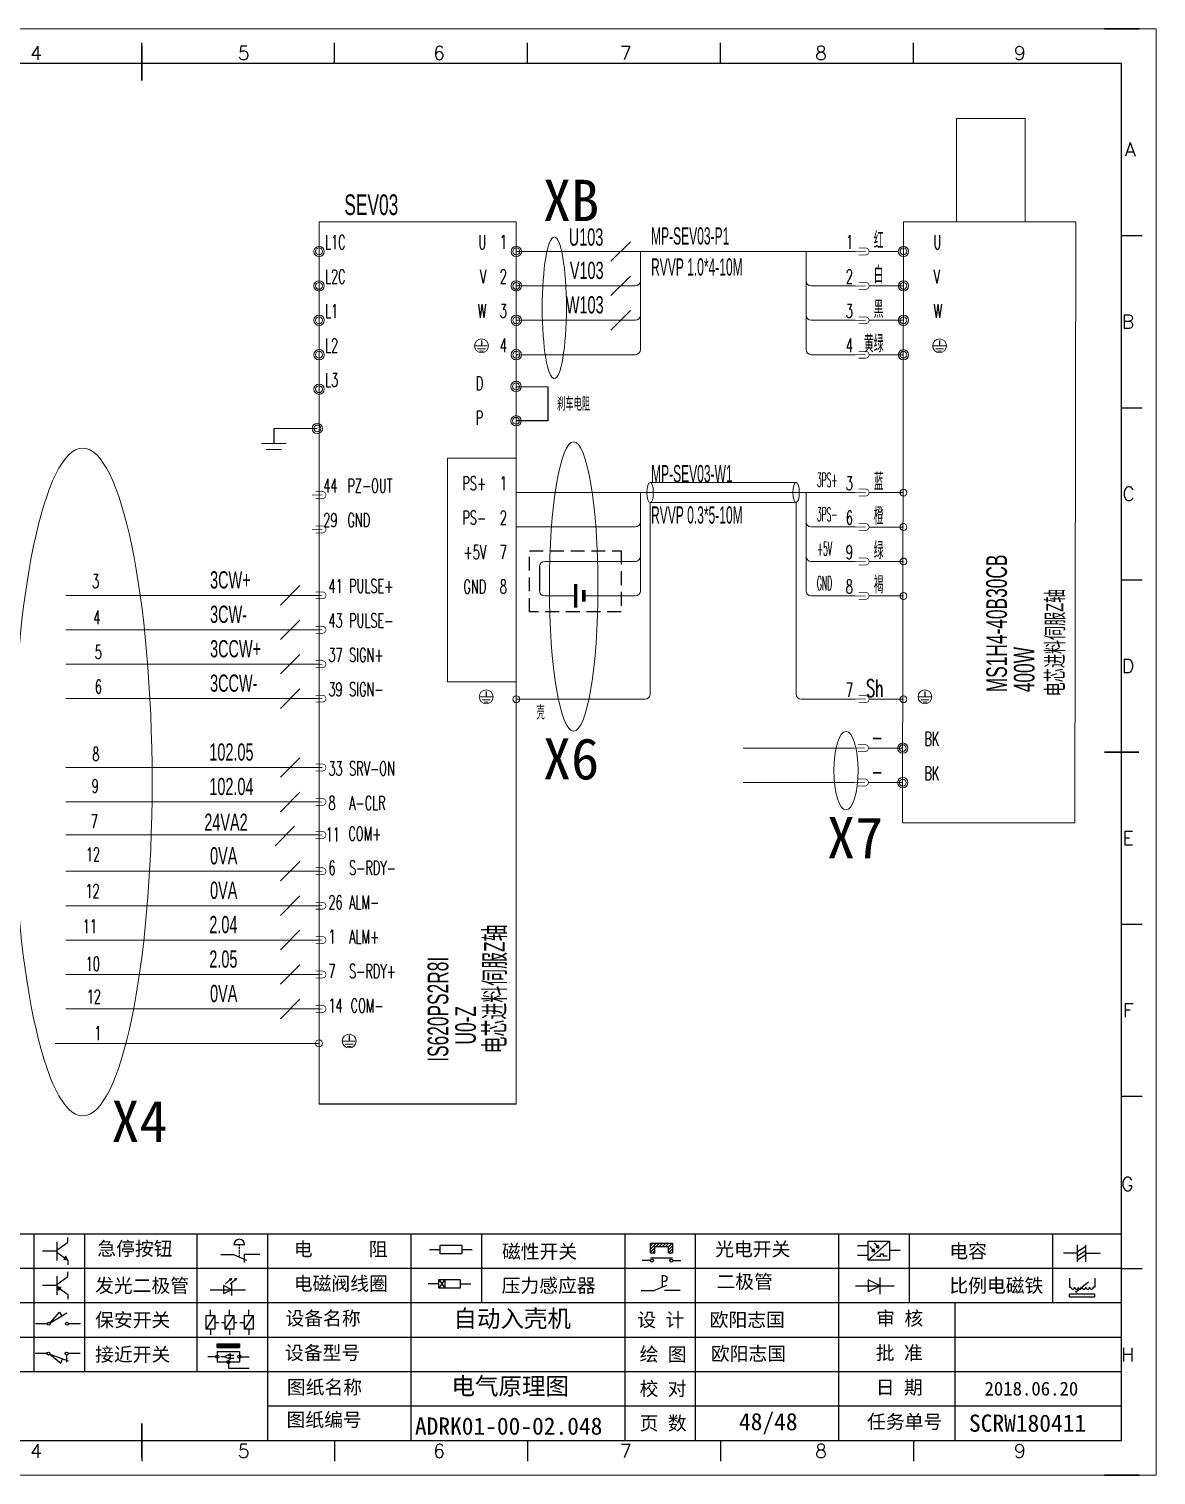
# Model space of a CAD drawing. Header units: millimetres. Extents: x 336 to 12810, y -1577 to 4105.
# Drawn here: x 11359.3 to 11522.8, y -1269.7 to -1059.7 of the extents above; entities that cross this region are included whole.
import ezdxf
from ezdxf.enums import TextEntityAlignment as Align

# ---------------------------------------------------------------- set-up
doc = ezdxf.new("R2010")
doc.units = ezdxf.units.MM
doc.linetypes.add('DASHED', pattern=[0.75, 0.5, -0.25])
doc.layers.add('AE_BOR', color=1, linetype='Continuous')
doc.layers.add('Dimension', color=3, linetype='Continuous', lineweight=13)
doc.styles.get("Standard").update_dxf_attribs({"font": ''})
doc.styles.add('WD', font='romans.shx', dxfattribs={"width": 0.8, "bigfont": 'gbcbig.shx'})
doc.styles.add('样式 8', font='arial.ttf', dxfattribs={"width": 0.6, "height": 2.5})
doc.styles.add('汉字', font='')
doc.styles.get('Standard').set_extended_font_data('SimSun')
doc.styles.get('汉字').set_extended_font_data('新宋体')

# ---------------------------------------------------------------- blocks, each defined once
blk = doc.blocks.new('磁性开关')
at = {"linetype": 'ByBlock'}
h = blk.add_hatch(dxfattribs=at)
h.set_pattern_fill('ANSI31', color=256, scale=0.1, style=0)
h.paths.add_polyline_path([(-1910.88, -776.69), (-1910.88, -775.29), (-1907.69, -775.29), (-1907.69, -776.69), (-1908.31, -776.69), (-1908.31, -775.79), (-1910.25, -775.79), (-1910.25, -776.69)])
for p, q in [((-1910.88, -776.69), (-1910.88, -775.29)), ((-1910.88, -775.29), (-1907.69, -775.29)), ((-1910.88, -776.69), (-1910.25, -776.69)), ((-1910.25, -776.69), (-1910.25, -775.79)), ((-1910.25, -775.79), (-1908.31, -775.79)), ((-1908.31, -776.69), (-1908.31, -775.79)), ((-1908.31, -776.69), (-1907.69, -776.69)), ((-1907.69, -775.29), (-1907.69, -776.69)), ((-1910.91, -777.81), (-1912.09, -777.81)), ((-1910.88, -777.39), (-1907.69, -777.39)), ((-1907.66, -777.81), (-1906.48, -777.81))]:
    blk.add_line(p, q, dxfattribs=at)
for centre in [(-1910.68, -777.81), (-1907.88, -777.81)]:
    blk.add_circle(centre, 0.225, dxfattribs=at)
blk = doc.blocks.new('光电开关')
at = {"linetype": 'ByBlock'}
h = blk.add_hatch(dxfattribs=at)
h.set_pattern_fill('ANSI31', color=256, scale=0.01, style=0)
h.set_pattern_definition([(45, (0.172267, 0), (-0.0224506403, 0.0224506403), [])])
h.paths.add_polyline_path([(-1882.44, -776.34), (-1882.5, -775.91), (-1882.68, -776.07)])
h.paths.add_polyline_path([(-1882.86, -776.23), (-1882.44, -776.34), (-1882.68, -776.07)])
h.paths.add_polyline_path([(-1883.05, -776.88), (-1883.11, -776.45), (-1883.29, -776.61)])
h.paths.add_polyline_path([(-1883.47, -776.77), (-1883.05, -776.88), (-1883.29, -776.61)])
for p, q in [((-1884.01, -775.96), (-1885.56, -775.96)), ((-1880.91, -775.3), (-1884.01, -778.05)), ((-1883.75, -776.09), (-1883.05, -776.88)), ((-1883.11, -776.45), (-1883.47, -776.77)), ((-1883.05, -776.88), (-1883.47, -776.77)), ((-1883.14, -775.55), (-1882.44, -776.34)), ((-1883.05, -776.88), (-1883.11, -776.45)), ((-1882.5, -775.91), (-1882.86, -776.23)), ((-1882.44, -776.34), (-1882.86, -776.23)), ((-1882.44, -776.34), (-1882.5, -775.91)), ((-1879.37, -776.67), (-1880.91, -776.67)), ((-1884.01, -777.39), (-1885.56, -777.39)), ((-1882.78, -777.47), (-1882.23, -777.47)), ((-1882.23, -777.47), (-1882.23, -777.14)), ((-1882.23, -777.14), (-1881.78, -777.14)), ((-1881.78, -777.47), (-1881.78, -777.14)), ((-1881.23, -777.47), (-1881.78, -777.47))]:
    blk.add_line(p, q, dxfattribs=at)
blk.add_lwpolyline([(-1884.01, -775.3), (-1880.91, -775.3), (-1880.91, -778.05), (-1884.01, -778.05)], close=True, dxfattribs=at)
blk = doc.blocks.new('电磁阀线圈')
at = {"linetype": 'ByBlock'}
for p, q in [((-1854.61, -796.54), (-1856.17, -796.54)), ((-1854.61, -795.92), (-1853.75, -797.16)), ((-1853.75, -795.92), (-1854.61, -797.16)), ((-1853.75, -795.92), (-1853.75, -797.16)), ((-1851.53, -796.54), (-1849.97, -796.54))]:
    blk.add_line(p, q, dxfattribs=at)
blk.add_lwpolyline([(-1854.61, -795.92), (-1851.53, -795.92), (-1851.53, -797.16), (-1854.61, -797.16)], close=True, dxfattribs=at)
blk = doc.blocks.new('压力感应器')
at = {"linetype": 'ByBlock'}
for p, q in [((-1815.59, -777.73), (-1813.71, -776.93)), ((-1817.44, -777.73), (-1815.59, -777.73)), ((-1811.78, -777.73), (-1814.05, -777.73))]:
    blk.add_line(p, q, dxfattribs=at)
at = {"linetype": 'ByBlock', "insert": (-1814.65, -775.48), "char_height": 1.68, "width": 1.2242, "attachment_point": 1}
blk.add_mtext('{\\fNSimSun|b0|i0|c134|p49;P}', dxfattribs=at)
blk = doc.blocks.new('二极管')
at = {"linetype": 'ByBlock'}
for p, q in [((-1787.52, -776.77), (-1781.92, -776.77)), ((-1783.97, -776.77), (-1785.69, -775.9)), ((-1785.69, -775.9), (-1785.69, -777.65)), ((-1783.97, -776.77), (-1785.69, -777.65)), ((-1783.97, -777.99), (-1783.97, -775.56))]:
    blk.add_line(p, q, dxfattribs=at)
blk = doc.blocks.new('NPN三极管')
at = {"linetype": 'ByBlock'}
for p, q in [((-1785.73, -780.61), (-1785.73, -783.32)), ((-1785.73, -781.82), (-1784.15, -780.66)), ((-1784.15, -780.66), (-1784.15, -779.98)), ((-1785.73, -781.97), (-1787.81, -781.97)), ((-1785.73, -782.11), (-1784.15, -783.27)), ((-1784.41, -782.73), (-1784.74, -783.18)), ((-1784.15, -783.27), (-1784.74, -783.18)), ((-1784.15, -783.27), (-1784.41, -782.73)), ((-1784.15, -783.27), (-1784.15, -783.96))]:
    blk.add_line(p, q, dxfattribs=at)
blk = doc.blocks.new('PNP三极管')
at = {"linetype": 'ByBlock'}
for p, q in [((-1784.9, -785.38), (-1784.9, -788.09)), ((-1783.32, -785.43), (-1783.32, -784.75)), ((-1784.9, -786.74), (-1786.98, -786.74)), ((-1784.9, -786.59), (-1783.32, -785.43)), ((-1784.9, -786.88), (-1783.32, -788.04)), ((-1784.9, -786.88), (-1784.31, -786.97)), ((-1784.9, -786.88), (-1784.64, -787.42)), ((-1784.31, -786.97), (-1784.64, -787.42)), ((-1783.32, -788.04), (-1783.32, -788.73))]:
    blk.add_line(p, q, dxfattribs=at)
blk = doc.blocks.new('常开行程开关')
at = {"linetype": 'ByBlock'}
for p, q in [((-1785.89, -792.17), (-1784.52, -790.62)), ((-1785.89, -792.17), (-1783.43, -790.72)), ((-1784.52, -790.62), (-1784.19, -791.17)), ((-1786.29, -792.3), (-1788.01, -792.3)), ((-1781.48, -792.3), (-1783.21, -792.3))]:
    blk.add_line(p, q, dxfattribs=at)
for centre in [(-1786.07, -792.3), (-1783.42, -792.3)]:
    blk.add_circle(centre, 0.219, dxfattribs=at)
blk = doc.blocks.new('常闭行程开关')
at = {"linetype": 'ByBlock'}
for p, q in [((-1786.34, -796.62), (-1788.07, -796.62)), ((-1785.93, -796.72), (-1783.25, -797.7)), ((-1785.93, -796.72), (-1784.3, -798)), ((-1784.3, -798), (-1784.08, -797.4)), ((-1783.48, -796.84), (-1783.48, -797.85)), ((-1781.54, -796.62), (-1783.26, -796.62))]:
    blk.add_line(p, q, dxfattribs=at)
for centre in [(-1786.12, -796.62), (-1783.48, -796.62)]:
    blk.add_circle(centre, 0.219, dxfattribs=at)
blk = doc.blocks.new('电容')
at = {"linetype": 'ByBlock'}
for p, q in [((-1756.08, -782.99), (-1756.08, -780.56)), ((-1754.86, -780.79), (-1756.08, -781.55)), ((-1754.86, -782.99), (-1754.86, -780.56)), ((-1756.08, -781.77), (-1758.13, -781.77)), ((-1754.86, -781.44), (-1756.08, -782.2)), ((-1754.86, -781.99), (-1756.08, -782.75)), ((-1754.86, -781.77), (-1752.81, -781.77))]:
    blk.add_line(p, q, dxfattribs=at)
blk = doc.blocks.new('发光二极管')
at = {"linetype": 'ByBlock'}
for p, q in [((-1755.78, -785.92), (-1754.89, -785.14)), ((-1754.89, -785.14), (-1755.2, -785.22)), ((-1755.2, -785.22), (-1755.01, -785.43)), ((-1755.08, -785.92), (-1754.18, -785.14)), ((-1754.89, -785.14), (-1755.01, -785.43)), ((-1754.18, -785.14), (-1754.49, -785.22)), ((-1754.49, -785.22), (-1754.31, -785.43)), ((-1754.18, -785.14), (-1754.31, -785.43)), ((-1758.01, -786.77), (-1752.89, -786.77)), ((-1754.84, -786.77), (-1756.04, -786.16)), ((-1756.04, -786.16), (-1756.04, -787.39)), ((-1754.84, -786.77), (-1756.04, -787.39)), ((-1754.84, -787.63), (-1754.84, -785.92))]:
    blk.add_line(p, q, dxfattribs=at)
blk = doc.blocks.new('比例电磁阀')
at = {"linetype": 'ByBlock'}
for p, q in [((-1757.26, -775.38), (-1757.26, -776.71)), ((-1757.26, -776.71), (-1757.05, -776.71)), ((-1754.5, -775.98), (-1756.35, -777.44)), ((-1753.58, -776.71), (-1753.8, -776.71)), ((-1753.58, -775.38), (-1753.58, -776.71)), ((-1753.6, -777.73), (-1757.25, -777.73)), ((-1757.25, -778.13), (-1757.25, -777.73)), ((-1753.6, -778.13), (-1757.25, -778.13)), ((-1756.35, -777.44), (-1756.25, -777.25)), ((-1756.35, -777.44), (-1756.15, -777.38)), ((-1756.15, -777.38), (-1756.25, -777.25)), ((-1753.6, -777.73), (-1753.6, -778.13))]:
    blk.add_line(p, q, dxfattribs=at)
for centre in [(-1756.78, -776.71), (-1756.24, -776.71), (-1755.7, -776.71), (-1755.15, -776.71), (-1754.61, -776.71), (-1754.07, -776.71)]:
    blk.add_arc(centre, 0.271, 180, 0, dxfattribs=at)
blk = doc.blocks.new('保安开关')
at = {"linetype": 'ByBlock'}
for p, q in [((-1757.33, -790.79), (-1758.6, -792.81)), ((-1757.96, -790.79), (-1757.96, -789.97)), ((-1754.54, -790.79), (-1755.81, -792.81)), ((-1755.17, -790.79), (-1755.17, -789.97)), ((-1751.75, -790.79), (-1753.02, -792.81)), ((-1752.39, -790.79), (-1752.39, -789.97)), ((-1757.96, -792.81), (-1757.96, -793.62)), ((-1757.33, -791.8), (-1756.72, -791.8)), ((-1756.35, -791.8), (-1755.89, -791.8)), ((-1755.17, -792.81), (-1755.17, -793.62)), ((-1754.52, -791.8), (-1754.06, -791.8)), ((-1753.69, -791.8), (-1753.08, -791.8)), ((-1752.39, -792.81), (-1752.39, -793.62))]:
    blk.add_line(p, q, dxfattribs=at)
for points in [[(-1758.6, -790.79), (-1757.33, -790.79), (-1757.33, -792.81), (-1758.6, -792.81)], [(-1755.81, -790.79), (-1754.54, -790.79), (-1754.54, -792.81), (-1755.81, -792.81)], [(-1753.02, -790.79), (-1751.75, -790.79), (-1751.75, -792.81), (-1753.02, -792.81)]]:
    blk.add_lwpolyline(points, close=True, dxfattribs=at)
blk = doc.blocks.new('接近开关')
at = {"linetype": 'ByBlock'}
h = blk.add_hatch(dxfattribs=at)
h.set_pattern_fill('ANSI31', color=256, scale=0.01, style=0)
h.set_pattern_definition([(45, (-89.131516, -30.795668), (-0.0224506403, 0.0224506403), [])])
h.paths.add_polyline_path([(-1516.96, -1123.35), (-1516.96, -1122.85), (-1513.76, -1122.85), (-1513.76, -1123.35)])
for p, q in [((-1516.96, -1123.35), (-1516.96, -1122.85)), ((-1516.96, -1122.85), (-1513.76, -1122.85)), ((-1516.96, -1123.35), (-1513.76, -1123.35)), ((-1513.76, -1122.85), (-1513.76, -1123.35)), ((-1517.18, -1124.71), (-1518.36, -1124.71)), ((-1516.96, -1123.95), (-1513.76, -1123.95)), ((-1516.96, -1123.95), (-1516.96, -1125.47)), ((-1516.96, -1125.47), (-1513.76, -1125.47)), ((-1515.91, -1124.71), (-1516.45, -1124.71)), ((-1515.11, -1124.31), (-1515.91, -1124.71)), ((-1515.11, -1125.11), (-1515.91, -1124.71)), ((-1515.33, -1124.53), (-1515.17, -1124.53)), ((-1515.33, -1124.88), (-1515.17, -1124.88)), ((-1515.25, -1124.45), (-1515.25, -1124.61)), ((-1515.11, -1124.31), (-1515.11, -1125.11)), ((-1515.11, -1124.48), (-1514.58, -1124.48)), ((-1515.11, -1124.94), (-1514.58, -1124.94)), ((-1513.76, -1123.95), (-1513.76, -1125.47)), ((-1513.54, -1124.71), (-1512.36, -1124.71)), ((-1515.36, -1125.69), (-1515.36, -1126.36)), ((-1515.36, -1126.36), (-1512.36, -1126.36))]:
    blk.add_line(p, q, dxfattribs=at)
for centre in [(-1516.96, -1124.71), (-1515.36, -1125.47), (-1513.76, -1124.71)]:
    blk.add_circle(centre, 0.225, dxfattribs=at)
blk = doc.blocks.new('电阻')
at = {"linetype": 'ByBlock'}
for p, q in [((-3.09, 0), (-1.57, 0)), ((1.57, 0), (3.09, 0))]:
    blk.add_line(p, q, dxfattribs=at)
blk.add_lwpolyline([(-1.57, 0.63), (1.57, 0.63), (1.57, -0.63), (-1.57, -0.63)], close=True, dxfattribs=at)
blk = doc.blocks.new('急停按钮')
at = {"linetype": 'ByBlock'}
for p, q in [((-1.86, 0), (0, 0)), ((0, 0), (1.88, -0.81)), ((0.06, 1.45), (1.61, 1.45)), ((0.83, 1.45), (0.83, 1.24)), ((0.83, 1.07), (0.83, 0.85)), ((0.83, 0.68), (0.83, 0.47)), ((0.83, 0.29), (0.83, 0.08)), ((3.81, 0), (1.54, 0)), ((1.54, 0), (1.54, -1.15)), ((0.83, -0.09), (0.83, -0.24))]:
    blk.add_line(p, q, dxfattribs=at)
blk.add_arc((0.83, 1.45), 0.774, 0, 180)
blk = doc.blocks.new('电控横A4')
for p, q in [((292, -5), (5, -5)), ((292, -205), (292, -5)), ((10.03, -205), (289.53, -205)), ((130.8, -205), (190.75, -205)), ((190.75, -205), (259.54, -205))]:
    blk.add_line(p, q)
at = {"linetype": 'ByBlock'}
for p, q in [((292, -175), (5, -175)), ((292, -180), (5, -180)), ((292, -185), (5, -185)), ((292, -190), (5, -190)), ((292, -195), (5, -195)), ((292, -200), (168.03, -200))]:
    blk.add_line(p, q, dxfattribs=at)
at = {"color": 0, "lineweight": -2}
for p, q in [((134.12, -175), (134.12, -195)), ((141.48, -175), (141.48, -195)), ((157.79, -175), (157.79, -195)), ((168.03, -175), (168.03, -204.92)), ((188.84, -175), (188.84, -185)), ((199.08, -175), (199.08, -185)), ((219.89, -175), (219.89, -185)), ((230.12, -175), (230.12, -185)), ((250.93, -175), (250.93, -185)), ((261.17, -175), (261.17, -185)), ((281.98, -175), (281.98, -185)), ((188.84, -185), (188.84, -204.92)), ((219.89, -185), (219.89, -205)), ((230.12, -185), (230.12, -205)), ((250.93, -185), (250.93, -205)), ((267.79, -185), (267.79, -205))]:
    blk.add_line(p, q, dxfattribs=at)
at = {"color": 0, "ltscale": 2}
for p, q in [((292, -205), (292, -183.55)), ((259.54, -205), (289.53, -205)), ((259.54, -205), (292, -205))]:
    blk.add_line(p, q, dxfattribs=at)
at = {"layer": 'AE_BOR', "color": 1, "lineweight": 15}
for p, q in [((0, 0), (297, 0)), ((297, 0), (297, -210)), ((297, -210), (0, -210))]:
    blk.add_line(p, q, dxfattribs=at)
at = {"layer": 'AE_BOR'}
for p, q in [((149.78, -5), (149.78, -2)), ((177.78, -5), (177.78, -2)), ((205.78, -5), (205.78, -2)), ((233.78, -5), (233.78, -2)), ((261.78, -5), (261.78, -2)), ((292, -30), (295, -30)), ((292, -55), (295, -55)), ((292, -80), (295, -80)), ((292, -130), (295, -130)), ((292, -155), (295, -155)), ((292, -180), (295, -180)), ((149.78, -205), (149.78, -208)), ((177.78, -205), (177.78, -208)), ((205.78, -205), (205.78, -208)), ((233.78, -205), (233.78, -208)), ((261.78, -205), (261.78, -208))]:
    blk.add_line(p, q, dxfattribs=at)
at = {"layer": 'AE_BOR', "lineweight": 30}
for p, q in [((294.53, 0), (289.53, 0)), ((294.53, -210), (289.53, -210))]:
    blk.add_line(p, q, dxfattribs=at)
at = {"layer": 'AE_BOR', "color": 2, "lineweight": 30}
for p, q in [((149.78, -7.5), (149.78, -2.5)), ((289.5, -105), (294.5, -105)), ((149.78, -202.5), (149.78, -207.5)), ((149.78, -205), (149.78, -207.5))]:
    blk.add_line(p, q, dxfattribs=at)
at = {"linetype": 'ByBlock'}
for name, p in [('NPN三极管', (1923.2, 604.5)), ('磁性开关', (2134.53, 598.96)), ('光电开关', (2139.22, 599.27)), ('电容', (2041.69, 603.98)), ('PNP三极管', (1922.37, 604.27)), ('发光二极管', (1917.72, 603.69)), ('电磁阀线圈', (2047.53, 614.3)), ('压力感应器', (2039.72, 594.52)), ('二极管', (2040.91, 594.27)), ('比例电磁阀', (2041.69, 593.98)), ('常开行程开关', (1922.37, 604.27)), ('保安开关', (1917.72, 603.98)), ('接近开关', (1677.72, 931.9)), ('常闭行程开关', (1922.37, 604.27))]:
    blk.add_blockref(name, p, dxfattribs=at)
for name, p in [('急停按钮', (163.12, -177.98)), ('电阻', (194.66, -177.22))]:
    blk.add_blockref(name, p)
at = {"char_height": 2, "attachment_point": 1, "style": '汉字'}
for s, insert in [('{\\fKaiTi_GB2312|b0|i0|c134|p49;急停按钮}', (143.35, -176.12)), ('{\\fKaiTi_GB2312|b0|i0|c134|p49;电      阻}', (171.86, -176.19)), ('{\\fKaiTi_GB2312|b0|i0|c134|p49;磁性开关}', (202.07, -176.53)), ('{\\fKaiTi_GB2312|b0|i0|c134|p49;光电开关}', (233.02, -176.19)), ('{\\fKaiTi_GB2312|b0|i0|c134|p49;电容}', (267, -176.48)), ('{\\fKaiTi_GB2312|b0|i0|c134|p49;发光二极管}', (143.02, -181.48)), ('{\\fKaiTi_GB2312|b0|i0|c134|p49;电磁阀线圈}', (171.86, -181.19)), ('{\\fKaiTi_GB2312|b0|i0|c134|p49;压力感应器}', (202.02, -181.47)), ('{\\fKaiTi_GB2312|b0|i0|c134|p49;二极管}', (233.2, -180.91)), ('{\\fKaiTi_GB2312|b0|i0|c134|p49;比例电磁铁}', (267, -181.48)), ('{\\fKaiTi_GB2312|b0|i0|c134|p49;保安开关}', (143.02, -186.48)), ('设备名称', (170.65, -186.24)), ('{\\fKaiTi_GB2312|b0|i0|c134|p0;设 计}', (221.72, -186.46)), ('{\\fKaiTi_GB2312|b0|i0|c134|p0;审 核}', (256.39, -186.25)), ('设备型号', (170.58, -191.24)), ('{\\fKaiTi_GB2312|b0|i0|c134|p0;批 准}', (256.32, -191.25)), ('{\\fKaiTi_GB2312|b0|i0|c134|p49;接近开关}', (143.02, -191.48)), ('{\\fKaiTi_GB2312|b0|i0|c134|p0;绘 图}', (222.05, -191.46)), ('图纸名称', (170.86, -196.24)), ('{\\fKaiTi_GB2312|b0|i0|c134|p0;校 对}', (222.05, -196.46)), ('{\\fKaiTi_GB2312|b0|i0|c134|p0;日 期}', (256.32, -196.25)), ('图纸编号', (170.81, -200.96)), ('{\\fKaiTi_GB2312|b0|i0|c134|p0;页 数}', (222.05, -201.46)), ('任务单号', (255.06, -201.25))]:
    blk.add_mtext(s, dxfattribs=dict(at, insert=insert))
at = {"insert": (272.1, -196.45), "char_height": 2, "width": 60.2542, "attachment_point": 1}
blk.add_mtext('{\\fKaiTi_GB2312|b0|i0|c134|p49;2018.06.20}', dxfattribs=at)
at = {"layer": 'AE_BOR', "style": 'WD'}
for s, p in [('4', (134.45, -4.5)), ('5', (164.59, -4.5)), ('6', (192.94, -4.5)), ('7', (220.04, -4.5)), ('8', (248.37, -4.5)), ('9', (277.23, -4.5)), ('4', (134.45, -207.5)), ('5', (164.59, -207.5)), ('6', (192.94, -207.5)), ('7', (220.04, -207.5)), ('8', (248.37, -207.5)), ('9', (277.23, -207.5))]:
    blk.add_text(s, height=2, dxfattribs=at).set_placement(p, align=Align.CENTER)
for s, p in [('A', (294.03, -17.5)), ('B', (293.84, -42.5)), ('C', (293.93, -67.5)), ('D', (293.84, -92.5)), ('E', (293.74, -117.5)), ('F', (293.74, -142.5)), ('F', (293.74, -142.5)), ('G', (293.74, -167.72)), ('H', (293.84, -192.5))]:
    blk.add_text(s, height=2, dxfattribs=at).set_placement(p, align=Align.MIDDLE_RIGHT)

msp = doc.modelspace()

# ---------------------------------------------------------------- linework, layer by layer
at = {"lineweight": 0}
for p, q in [((11429.997, -1092.036), (11479.194, -1092.036)), ((11448.013, -1106.286), (11448.013, -1092.036)), ((11472.061, -1106.286), (11472.061, -1092.036)), ((11481.194, -1092.036), (11485.436, -1092.036)), ((11429.997, -1097.036), (11447.263, -1097.036)), ((11479.194, -1097.036), (11472.811, -1097.036)), ((11486.186, -1097.036), (11481.194, -1097.036)), ((11429.997, -1102.036), (11447.263, -1102.036)), ((11479.194, -1102.036), (11472.811, -1102.036)), ((11486.186, -1102.04), (11481.194, -1102.04)), ((11424.05, -1105.752), (11425.839, -1105.752)), ((11424.382, -1106.181), (11425.506, -1106.181)), ((11424.668, -1106.527), (11425.241, -1106.527)), ((11490.54, -1105.752), (11492.329, -1105.752)), ((11490.873, -1106.181), (11491.997, -1106.181)), ((11491.158, -1106.527), (11491.731, -1106.527)), ((11429.997, -1107.036), (11447.263, -1107.036)), ((11479.194, -1107.036), (11472.811, -1107.036)), ((11486.186, -1107.044), (11481.194, -1107.044)), ((11401.119, -1117.745), (11394.812, -1117.745)), ((11393.024, -1119.94), (11396.601, -1119.94)), ((11393.688, -1120.798), (11395.936, -1120.798)), ((11449.442, -1125.588), (11470.603, -1125.587)), ((11479.194, -1127.052), (11429.997, -1127.052)), ((11448.013, -1141.302), (11448.013, -1127.052)), ((11472.061, -1141.302), (11472.061, -1127.052)), ((11486.186, -1127.056), (11481.194, -1127.056)), ((11449.421, -1128.518), (11449.421, -1156.31)), ((11449.421, -1128.518), (11470.603, -1128.518)), ((11470.603, -1128.518), (11470.603, -1156.302)), ((11429.997, -1132.052), (11447.263, -1132.052)), ((11479.194, -1132.052), (11472.811, -1132.052)), ((11486.186, -1132.06), (11481.194, -1132.06)), ((11434.125, -1137.052), (11447.263, -1137.052)), ((11479.194, -1137.052), (11472.811, -1137.052)), ((11486.186, -1137.06), (11481.194, -1137.06)), ((11438.602, -1142.052), (11434.125, -1142.052)), ((11439.798, -1142.052), (11447.263, -1142.052)), ((11479.194, -1142.052), (11472.811, -1142.052)), ((11486.186, -1142.06), (11481.194, -1142.06)), ((11424.735, -1156.717), (11426.524, -1156.717)), ((11429.997, -1157.06), (11448.671, -1157.06)), ((11479.194, -1157.052), (11471.353, -1157.052)), ((11486.186, -1157.06), (11481.194, -1157.06)), ((11488.417, -1156.717), (11490.205, -1156.717)), ((11425.067, -1157.146), (11426.191, -1157.146)), ((11425.353, -1157.492), (11425.926, -1157.492)), ((11488.749, -1157.146), (11489.873, -1157.146)), ((11489.034, -1157.492), (11489.608, -1157.492)), ((11479.102, -1164.161), (11462.922, -1164.161)), ((11486.094, -1164.165), (11481.102, -1164.165)), ((11479.102, -1169.161), (11462.922, -1169.161)), ((11479.102, -1169.161), (11462.922, -1169.161)), ((11486.094, -1169.169), (11481.102, -1169.169)), ((11401.369, -1182.044), (11364.624, -1182.044)), ((11401.369, -1187.048), (11364.624, -1187.048)), ((11401.369, -1192.036), (11364.624, -1192.036)), ((11401.369, -1197.04), (11364.624, -1197.04)), ((11401.369, -1202.04), (11364.605, -1202.04)), ((11401.369, -1207.044), (11363.06, -1207.044)), ((11406.632, -1206.701), (11404.843, -1206.701)), ((11406.299, -1207.13), (11405.175, -1207.13)), ((11406.014, -1207.476), (11405.44, -1207.476))]:
    msp.add_line(p, q, dxfattribs=at)
for p, q in [((11424.944, -1104.955), (11424.944, -1105.745)), ((11491.435, -1104.955), (11491.435, -1105.745)), ((11429.997, -1111.633), (11434.583, -1111.703)), ((11434.583, -1111.703), (11434.583, -1116.633)), ((11434.583, -1116.633), (11429.997, -1116.633)), ((11394.812, -1117.745), (11394.812, -1119.927)), ((11433.375, -1137.802), (11433.375, -1141.302)), ((11425.629, -1155.92), (11425.629, -1156.71)), ((11489.311, -1155.92), (11489.311, -1156.71)), ((11405.737, -1205.905), (11405.737, -1206.694)), ((11429.997, -1215.841), (11401.369, -1215.841))]:
    msp.add_line(p, q)
at = {"color": 3, "lineweight": 0}
for p, q in [((11401.369, -1141.977), (11364.624, -1141.977)), ((11401.369, -1146.977), (11364.624, -1146.977)), ((11401.369, -1151.977), (11364.624, -1151.977)), ((11364.624, -1156.977), (11401.369, -1156.977)), ((11364.624, -1166.977), (11401.369, -1166.977)), ((11364.624, -1171.981), (11401.369, -1171.981)), ((11364.624, -1176.776), (11401.369, -1176.776))]:
    msp.add_line(p, q, dxfattribs=at)
at = {"lineweight": 0}
for points in [[(11493.867, -1072.753), (11503.867, -1072.753), (11503.867, -1087.753), (11493.867, -1087.753)], [(11486.186, -1087.753), (11511.186, -1087.753), (11511.069, -1175.004), (11486.069, -1175.004)], [(11429.997, -1122.052), (11419.997, -1122.052), (11419.997, -1154.552), (11429.997, -1154.552)]]:
    msp.add_lwpolyline(points, close=True, dxfattribs=at)
msp.add_lwpolyline([(11401.369, -1215.841), (11401.369, -1087.753), (11429.997, -1087.753), (11429.997, -1215.841)], dxfattribs=at)
at = {"color": 3, "lineweight": 0, "const_width": 0.1, "flags": 128}
for points in [[(11480.694, -1092.036), (11479.194, -1092.036)], [(11480.694, -1097.036), (11479.194, -1097.036)], [(11480.694, -1102.036), (11479.194, -1102.036)], [(11480.694, -1107.036), (11479.194, -1107.036)], [(11401.869, -1127.402), (11400.369, -1127.402)], [(11480.694, -1127.052), (11479.194, -1127.052)], [(11401.869, -1132.402), (11400.369, -1132.402)], [(11480.694, -1132.052), (11479.194, -1132.052)], [(11480.694, -1137.052), (11479.194, -1137.052)], [(11401.869, -1141.977), (11400.369, -1141.977)], [(11480.694, -1142.052), (11479.194, -1142.052)], [(11401.869, -1146.977), (11400.369, -1146.977)], [(11401.869, -1151.977), (11400.369, -1151.977)], [(11401.869, -1156.977), (11400.369, -1156.977)], [(11480.694, -1157.052), (11479.194, -1157.052)], [(11480.602, -1164.161), (11479.102, -1164.161)], [(11401.869, -1166.977), (11400.369, -1166.977)], [(11480.602, -1169.161), (11479.102, -1169.161)], [(11401.869, -1171.981), (11400.369, -1171.981)], [(11401.869, -1176.776), (11400.369, -1176.776)], [(11401.869, -1182.044), (11400.369, -1182.044)], [(11401.869, -1187.048), (11400.369, -1187.048)], [(11401.869, -1192.036), (11400.369, -1192.036)], [(11401.869, -1197.04), (11400.369, -1197.04)], [(11401.869, -1202.04), (11400.369, -1202.04)]]:
    msp.add_lwpolyline(points, dxfattribs=at)
for points in [[(11479.694, -1091.536), (11480.694, -1091.536, -1), (11480.694, -1092.536), (11479.694, -1092.536)], [(11479.694, -1096.536), (11480.694, -1096.536, -1), (11480.694, -1097.536), (11479.694, -1097.536)], [(11479.694, -1101.536), (11480.694, -1101.536, -1), (11480.694, -1102.536), (11479.694, -1102.536)], [(11479.694, -1106.536), (11480.694, -1106.536, -1), (11480.694, -1107.536), (11479.694, -1107.536)], [(11400.869, -1126.902), (11401.869, -1126.902, -1), (11401.869, -1127.902), (11400.869, -1127.902)], [(11479.694, -1126.552), (11480.694, -1126.552, -1), (11480.694, -1127.552), (11479.694, -1127.552)], [(11400.869, -1131.902), (11401.869, -1131.902, -1), (11401.869, -1132.902), (11400.869, -1132.902)], [(11479.694, -1131.552), (11480.694, -1131.552, -1), (11480.694, -1132.552), (11479.694, -1132.552)], [(11479.694, -1136.552), (11480.694, -1136.552, -1), (11480.694, -1137.552), (11479.694, -1137.552)], [(11400.869, -1141.477), (11401.869, -1141.477, -1), (11401.869, -1142.477), (11400.869, -1142.477)], [(11479.694, -1141.552), (11480.694, -1141.552, -1), (11480.694, -1142.552), (11479.694, -1142.552)], [(11400.869, -1146.477), (11401.869, -1146.477, -1), (11401.869, -1147.477), (11400.869, -1147.477)], [(11400.869, -1151.477), (11401.869, -1151.477, -1), (11401.869, -1152.477), (11400.869, -1152.477)], [(11400.869, -1156.477), (11401.869, -1156.477, -1), (11401.869, -1157.477), (11400.869, -1157.477)], [(11479.694, -1156.552), (11480.694, -1156.552, -1), (11480.694, -1157.552), (11479.694, -1157.552)], [(11479.602, -1163.661), (11480.602, -1163.661, -1), (11480.602, -1164.661), (11479.602, -1164.661)], [(11400.869, -1166.477), (11401.869, -1166.477, -1), (11401.869, -1167.477), (11400.869, -1167.477)], [(11479.602, -1168.661), (11480.602, -1168.661, -1), (11480.602, -1169.661), (11479.602, -1169.661)], [(11400.869, -1171.481), (11401.869, -1171.481, -1), (11401.869, -1172.481), (11400.869, -1172.481)], [(11400.869, -1176.276), (11401.869, -1176.276, -1), (11401.869, -1177.276), (11400.869, -1177.276)], [(11400.869, -1181.544), (11401.869, -1181.544, -1), (11401.869, -1182.544), (11400.869, -1182.544)], [(11400.869, -1186.548), (11401.869, -1186.548, -1), (11401.869, -1187.548), (11400.869, -1187.548)], [(11400.869, -1191.536), (11401.869, -1191.536, -1), (11401.869, -1192.536), (11400.869, -1192.536)], [(11400.869, -1196.54), (11401.869, -1196.54, -1), (11401.869, -1197.54), (11400.869, -1197.54)], [(11400.869, -1201.54), (11401.869, -1201.54, -1), (11401.869, -1202.54), (11400.869, -1202.54)]]:
    msp.add_lwpolyline(points, format="xyb", dxfattribs=at)
at = {"color": 6, "linetype": 'DASHED', "ltscale": 4}
msp.add_lwpolyline([(11431.915, -1135.49), (11445.201, -1135.49), (11445.201, -1144.389), (11431.915, -1144.389)], close=True, dxfattribs=at)
at = {"color": 3}
for points in [[(11438.602, -1140.354, 0.5, 0.5, 0), (11438.602, -1143.75, 2, 2, 0)], [(11439.798, -1141.203, 0.5, 0.5, 0), (11439.798, -1142.901, 2, 2, 0)]]:
    msp.add_lwpolyline(points, format="xyseb", dxfattribs=at)
at = {"lineweight": 0}
for centre, radius in [((11401.369, -1092.036), 0.75), ((11401.369, -1092.036), 0.5), ((11429.997, -1092.036), 0.75), ((11429.997, -1092.036), 0.5), ((11486.186, -1092.036), 0.75), ((11486.186, -1092.036), 0.5), ((11401.369, -1097.036), 0.75), ((11401.369, -1097.036), 0.5), ((11429.997, -1097.036), 0.75), ((11429.997, -1097.036), 0.5), ((11486.186, -1097.036), 0.75), ((11486.186, -1097.036), 0.5), ((11401.369, -1102.04), 0.75), ((11401.369, -1102.04), 0.5), ((11429.997, -1102.036), 0.75), ((11429.997, -1102.036), 0.5), ((11486.186, -1102.04), 0.75), ((11486.186, -1102.04), 0.5), ((11401.369, -1107.04), 0.75), ((11401.369, -1107.04), 0.5), ((11424.944, -1105.745), 1), ((11429.997, -1107.036), 0.75), ((11429.997, -1107.036), 0.5), ((11486.186, -1107.044), 0.75), ((11486.186, -1107.044), 0.5), ((11491.435, -1105.745), 1), ((11429.963, -1111.633), 0.75), ((11401.369, -1112.044), 0.75), ((11401.369, -1112.044), 0.5), ((11429.963, -1111.633), 0.5), ((11401.119, -1117.745), 0.75), ((11429.963, -1116.633), 0.75), ((11429.963, -1116.633), 0.5), ((11401.119, -1117.745), 0.5), ((11486.186, -1127.056), 0.5), ((11486.186, -1132.06), 0.5), ((11486.186, -1137.06), 0.5), ((11486.186, -1142.06), 0.5), ((11425.629, -1156.71), 1), ((11429.997, -1157.06), 0.5), ((11486.186, -1157.06), 0.5), ((11489.311, -1156.71), 1), ((11486.094, -1164.165), 0.75), ((11486.094, -1164.165), 0.5), ((11486.094, -1169.169), 0.75), ((11486.094, -1169.169), 0.5), ((11401.369, -1207.044), 0.5), ((11405.737, -1206.694), 1)]:
    msp.add_circle(centre, radius, dxfattribs=at)
for centre, start, end in [((11447.263, -1096.286), 270, 0), ((11472.811, -1096.286), 180, 270), ((11447.263, -1101.286), 270, 0), ((11472.811, -1101.286), 180, 270), ((11447.263, -1106.286), 270, 0), ((11472.811, -1106.286), 180, 270), ((11447.263, -1131.302), 270, 0), ((11472.811, -1131.302), 180, 270), ((11434.125, -1137.802), 90, 180), ((11447.263, -1136.302), 270, 0), ((11472.811, -1136.302), 180, 270), ((11434.125, -1141.302), 180, 270), ((11447.263, -1141.302), 270, 0), ((11472.811, -1141.302), 180, 270), ((11448.671, -1156.31), 270, 0), ((11471.353, -1156.302), 180, 270)]:
    msp.add_arc(centre, 0.75, start, end, dxfattribs=at)
at = {"color": 3, "lineweight": 0, "extrusion": (0, 0, -1)}
for centre, major_axis, ratio in [((11435.516, -1100.232), (0, 10.282), 0.1705919), ((11438.324, -1140.689), (0, 21.025), 0.1677687)]:
    msp.add_ellipse(centre, major_axis=major_axis, ratio=ratio, dxfattribs=at)
at = {"color": 3, "lineweight": 0}
for centre, major_axis, ratio in [((11367.068, -1169.08), (0, 48.495), 0.2077159), ((11477.851, -1167.431), (0, -5.698), 0.307805)]:
    msp.add_ellipse(centre, major_axis=major_axis, ratio=ratio, dxfattribs=at)
at = {"lineweight": 0}
msp.add_ellipse((11449.421, -1127.052), major_axis=(0, 1.465), ratio=0.3169375, dxfattribs=at)
at = {"lineweight": 0, "extrusion": (0, 0, -1)}
msp.add_ellipse((11470.603, -1127.052), major_axis=(0, 1.465), ratio=0.3169375, dxfattribs=at)
at = {"layer": 'Dimension', "lineweight": 0}
for p, q in [((11443.737, -1093.45), (11446.566, -1090.622)), ((11443.737, -1098.45), (11446.566, -1095.622)), ((11443.737, -1103.45), (11446.566, -1100.622)), ((11395.762, -1143.391), (11398.59, -1140.563)), ((11395.762, -1148.391), (11398.59, -1145.563)), ((11395.762, -1153.391), (11398.59, -1150.563)), ((11395.762, -1158.391), (11398.59, -1155.563)), ((11395.762, -1168.391), (11398.59, -1165.563)), ((11395.762, -1173.395), (11398.59, -1170.567)), ((11394.991, -1178.333), (11397.82, -1175.505)), ((11395.762, -1183.458), (11398.59, -1180.63)), ((11395.762, -1188.462), (11398.59, -1185.634)), ((11395.762, -1193.45), (11398.59, -1190.622)), ((11395.762, -1198.454), (11398.59, -1195.626)), ((11395.762, -1203.454), (11398.59, -1200.626))]:
    msp.add_line(p, q, dxfattribs=at)

# ---------------------------------------------------------------- block references
msp.add_blockref('电控横A4', (11225.848, -1059.726))

# ---------------------------------------------------------------- texts
at = {"lineweight": 0, "style": 'WD', "width": 0.6}
for s, p in [('L1C', (11402.237, -1091.686)), ('1', (11477.833, -1091.678)), ('U', (11490.554, -1091.686)), ('L2C', (11402.237, -1096.686)), ('2', (11477.833, -1096.678)), ('V', (11490.554, -1096.686)), ('L1', (11402.237, -1101.69)), ('3', (11477.833, -1101.682)), ('W', (11490.554, -1101.69)), ('L2', (11402.237, -1106.69)), ('4', (11477.833, -1106.686)), ('L3', (11402.237, -1111.694)), ('刹车电阻', (11435.918, -1115.182)), ('44', (11401.987, -1127.052)), ('PZ-OUT', (11405.487, -1127.052)), ('3', (11477.833, -1126.698)), ('6', (11477.833, -1131.702)), ('29', (11401.987, -1132.052)), ('GND', (11405.487, -1132.052)), ('9', (11477.833, -1136.702)), ('41', (11402.737, -1141.627)), ('PULSE+', (11405.737, -1141.627)), ('8', (11477.833, -1141.702)), ('43', (11402.737, -1146.627)), ('PULSE-', (11405.737, -1146.627)), ('37', (11402.737, -1151.627)), ('SIGN+', (11405.737, -1151.627)), ('39', (11402.737, -1156.627)), ('SIGN-', (11405.737, -1156.627)), ('7', (11477.833, -1156.702)), ('BK', (11489.227, -1163.815)), ('33', (11402.737, -1168.115)), ('SRV-ON ', (11405.737, -1168.115)), ('BK', (11489.227, -1168.819)), ('8', (11402.737, -1173.119)), ('A-CLR ', (11405.737, -1173.119)), ('11', (11402.331, -1177.703)), ('COM+', (11405.626, -1177.593)), ('6', (11402.737, -1182.55)), ('S-RDY-', (11405.737, -1182.55)), ('26', (11402.737, -1187.554)), ('ALM- ', (11405.737, -1187.554)), ('1', (11402.737, -1192.542)), ('ALM+', (11405.737, -1192.542)), ('7', (11402.737, -1197.546)), ('S-RDY+', (11405.737, -1197.546)), ('14', (11402.737, -1202.546)), ('COM-', (11405.949, -1202.546))]:
    msp.add_text(s, height=2, dxfattribs=at).set_placement(p)
for s, height, p in [('U', 2, (11425.629, -1091.686)), ('1', 2, (11428.629, -1091.678)), ('红', 2.5, (11483.298, -1091.686)), ('白', 2.5, (11483.298, -1096.686)), ('V', 2, (11425.629, -1096.686)), ('2', 2, (11428.629, -1096.678)), ('W', 2, (11425.629, -1101.686)), ('3', 2, (11428.629, -1101.682)), ('黑', 2.5, (11483.298, -1101.69)), ('黄绿', 2.5, (11483.298, -1106.69)), ('4', 2, (11428.629, -1106.686)), ('D', 2, (11425.188, -1112.193)), ('P', 2, (11425.188, -1117.193)), ('3', 2, (11369.45, -1140.919)), ('4', 2, (11369.642, -1146.176)), ('5', 2, (11369.868, -1151.21)), ('6', 2, (11369.867, -1156.243)), ('Sh', 2.5, (11483.298, -1156.706)), ('-', 2.5, (11483.206, -1163.815)), ('8', 2, (11369.494, -1166.017)), ('9', 2, (11369.396, -1170.655)), ('-', 2.5, (11483.206, -1168.815)), ('7', 2, (11369.256, -1175.779)), ('12', 2, (11369.586, -1180.598)), ('12', 2, (11369.529, -1185.915)), ('11', 2, (11369.132, -1191.041)), ('10', 2, (11369.566, -1196.482)), ('12', 2, (11369.721, -1201.243)), ('1', 2, (11369.787, -1206.557))]:
    msp.add_text(s, height=height, dxfattribs=at).set_placement(p, align=Align.RIGHT)
at = {"color": 6, "lineweight": 0, "style": 'WD', "width": 0.6}
for s, height, p in [('PS+', 2, (11425.629, -1126.702)), ('1', 2, (11428.629, -1126.702)), ('蓝', 2.5, (11483.298, -1126.706)), ('PS-', 2, (11425.629, -1131.702)), ('2', 2, (11428.629, -1131.702)), ('橙', 2.5, (11483.298, -1131.706)), ('绿', 2.5, (11483.298, -1136.706)), ('+5V', 2, (11425.629, -1136.702)), ('7', 2, (11428.629, -1136.702)), ('GND', 2, (11425.629, -1141.706)), ('8', 2, (11428.629, -1141.706)), ('褐', 2.5, (11483.298, -1141.706)), ('壳', 2, (11434.133, -1159.988))]:
    msp.add_text(s, height=height, dxfattribs=at).set_placement(p, align=Align.RIGHT)
at = {"color": 6, "lineweight": 0}
for s, height, style, width, p in [('3PS+', 2, 'WD', 0.4, (11473.631, -1126.206)), ('3PS-', 2, 'WD', 0.4, (11473.631, -1131.206)), ('+5V', 2, 'WD', 0.4, (11473.631, -1136.206)), ('GND', 2, 'WD', 0.4, (11473.631, -1141.206)), ('102.05', 2.5, '样式 8', 0.6, (11385.452, -1165.977)), ('102.04', 2.5, '样式 8', 0.6, (11385.452, -1170.981))]:
    msp.add_text(s, height=height, dxfattribs=dict(at, style=style, width=width)).set_placement(p)
msp.add_text('48/48', height=2.5).set_placement((11462.316, -1263.214))
at = {"char_height": 6, "attachment_point": 1}
for s, insert, width in [('XB', (11433.866, -1081.635), 11.579), ('X6', (11433.866, -1162.719), 10.29025), ('X7', (11475.089, -1174.174), 83.45809), ('X4', (11371.22, -1215.346), 17.18161)]:
    msp.add_mtext(s, dxfattribs=dict(at, insert=insert, width=width))
at = {"attachment_point": 1}
for s, width, insert, char_height in [('自动入壳机', 22.80454, (11420.877, -1245.754), 2.5), ('欧阳志国', 22.80454, (11458.06, -1246.174), 2), ('欧阳志国', 22.80454, (11458.232, -1251.09), 2), ('电气原理图', 22.80454, (11420.593, -1255.562), 2.5), ('ADRK01-00-02.048', 32.99572, (11415.282, -1261.363), 2.5), ('SCRW180411', 32.99572, (11495.693, -1260.932), 2.5)]:
    msp.add_mtext_dynamic_manual_height_columns(s, width=width, gutter_width=12.5, heights=[0], dxfattribs=dict(at, insert=insert, char_height=char_height))
at = {"layer": 'Dimension', "lineweight": 0, "style": '样式 8', "width": 0.6}
for s, height, p in [('SEV03', 3, (11405.043, -1086.753)), ('24VA2', 2.5, (11384.725, -1176.171))]:
    msp.add_text(s, height=height, dxfattribs=at).set_placement(p)
for s, p in [('U103', (11442.625, -1091.197)), ('V103', (11442.667, -1096.036)), ('W103', (11442.667, -1101.036))]:
    msp.add_text(s, height=2.5, dxfattribs=at).set_placement(p, align=Align.RIGHT)
at = {"layer": 'Dimension', "color": 3, "lineweight": 0, "style": '样式 8'}
for s, width, p in [('MP-SEV03-P1', 0.5, (11449.557, -1091.036)), ('MP-SEV03-W1', 0.5, (11449.557, -1125.552)), ('0VA', 0.6, (11385.557, -1181.044)), ('0VA', 0.6, (11385.557, -1186.048)), ('0VA', 0.6, (11385.557, -1201.04))]:
    msp.add_text(s, height=2.5, dxfattribs=dict(at, width=width)).set_placement(p)
at = {"layer": 'Dimension', "color": 1, "lineweight": 0, "style": '样式 8', "width": 0.5}
for s, p in [('RVVP 1.0*4-10M', (11449.557, -1093.036)), ('RVVP 0.3*5-10M', (11449.557, -1129.052))]:
    msp.add_text(s, height=2.5, dxfattribs=at).set_placement(p, align=Align.TOP_LEFT)
at = {"layer": 'Dimension', "color": 6, "lineweight": 0, "style": '样式 8', "width": 0.6}
for s, p in [('MS1H4-40B30CB', (11501.204, -1156.045)), ('IS620PS2R8I', (11420.132, -1209.707))]:
    msp.add_text(s, height=3, rotation=90, dxfattribs=at).set_placement(p)
for s, p in [('3CW+', (11385.557, -1140.977)), ('3CW-', (11385.557, -1145.977)), ('3CCW+', (11385.557, -1150.977)), ('3CCW-', (11385.557, -1155.977)), ('2.04', (11385.452, -1191.036)), ('2.05', (11385.452, -1196.04))]:
    msp.add_text(s, height=2.5, dxfattribs=at).set_placement(p)
at = {"layer": 'Dimension', "color": 3, "lineweight": 0, "style": '样式 8', "width": 0.6}
msp.add_text('电芯进料伺服Z轴', height=2.5, rotation=90, dxfattribs=at).set_placement((11509.401, -1156.637))
at = {"layer": 'Dimension', "lineweight": 0, "style": '样式 8', "width": 0.6}
for s, p in [('400W', (11505.204, -1156.045)), ('电芯进料伺服Z轴', (11428.329, -1208.499)), ('U0-Z', (11424.132, -1207.207))]:
    msp.add_text(s, height=3, rotation=90, dxfattribs=at).set_placement(p)

doc.saveas('drawing.dxf')
